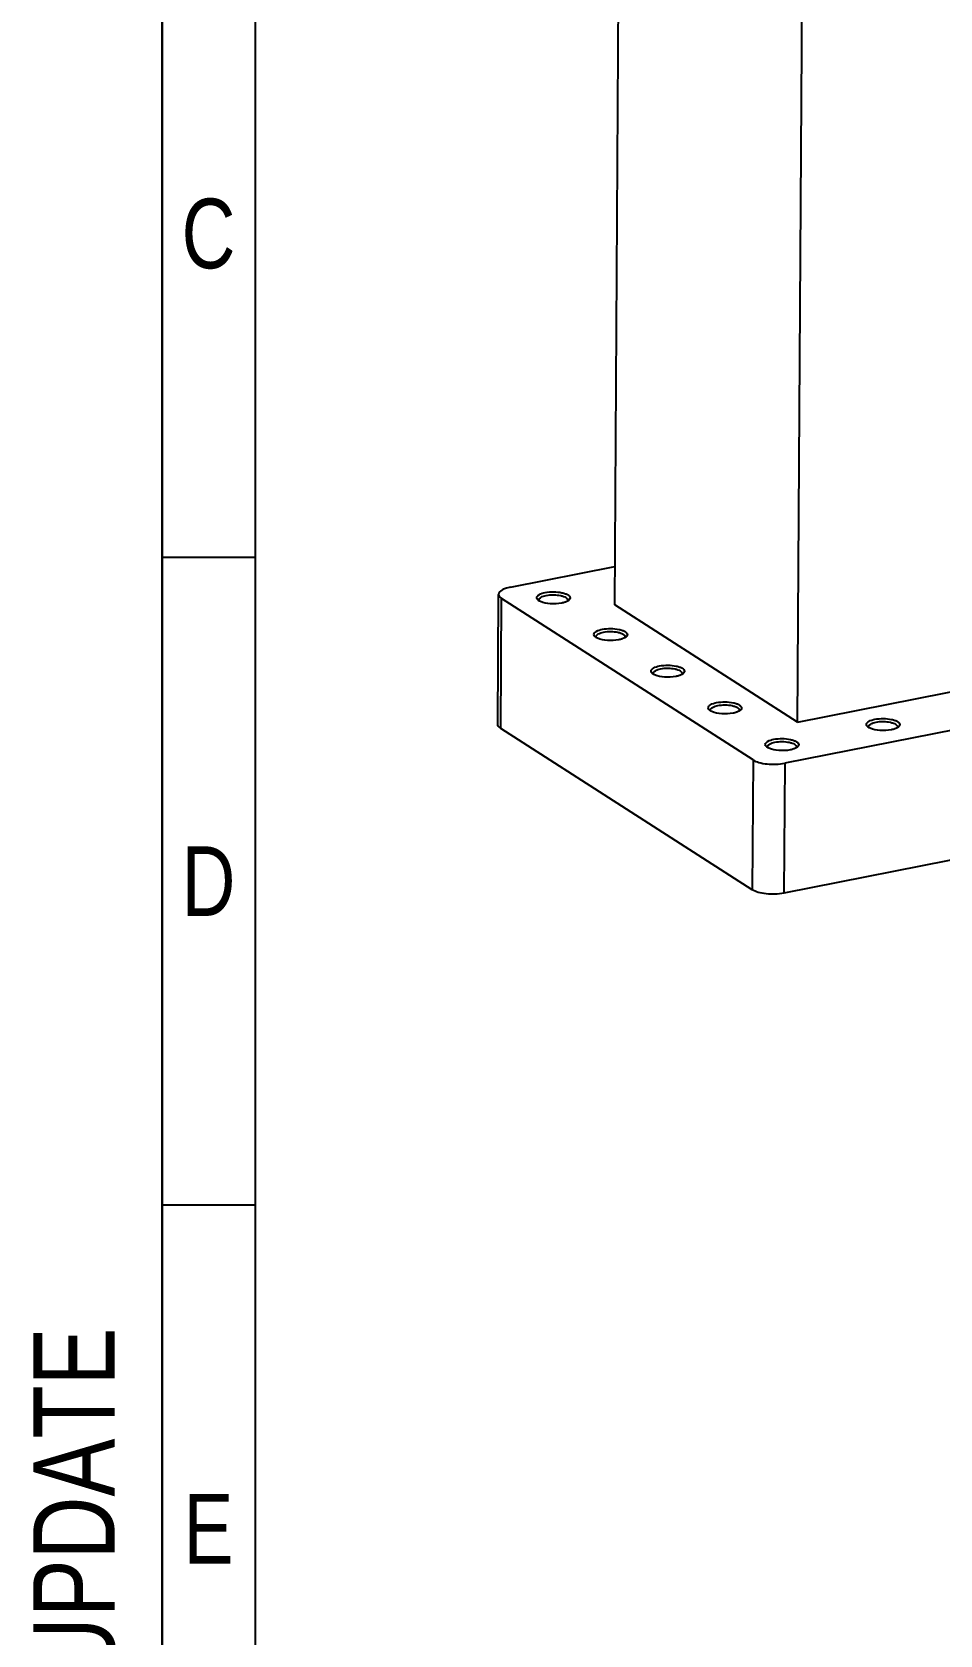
# Model space of a CAD drawing. Header units: inches. Extents: x 0.1 to 16.4, y 0 to 11.6.
# Drawn here: x 0.055 to 1.594, y 6.294 to 9.013 of the extents above; entities that cross this region are included whole.
import ezdxf

# ---------------------------------------------------------------- set-up
doc = ezdxf.new("R2010")
doc.units = ezdxf.units.IN
doc.header["$LTSCALE"] = 0.909449
doc.header["$MEASUREMENT"] = 0
doc.layers.get('0').update_dxf_attribs({"linetype": 'CONTINUOUS'})
doc.styles.get("Standard").update_dxf_attribs({"font": 'txt', "width": 0.8})

# ---------------------------------------------------------------- blocks, each defined once
blk = doc.blocks.new('*T35')
at = {"color": 2, "linetype": 'Continuous'}
for p, q in [((0, 0), (0.1575, 0)), ((0, 0), (0, -10.9843)), ((0.1575, 0), (0.1575, -10.9843)), ((0, -1.0984), (0.1575, -1.0984)), ((0, -2.1969), (0.1575, -2.1969)), ((0, -3.2953), (0.1575, -3.2953)), ((0, -4.3937), (0.1575, -4.3937)), ((0, -5.4921), (0.1575, -5.4921)), ((0, -6.5906), (0.1575, -6.5906)), ((0, -7.689), (0.1575, -7.689)), ((0, -8.7874), (0.1575, -8.7874)), ((0, -9.8858), (0.1575, -9.8858)), ((0, -10.9843), (0.1575, -10.9843))]:
    blk.add_line(p, q, dxfattribs=at)
at = {"color": 2, "linetype": 'Continuous', "char_height": 0.1181, "width": 0.188976, "attachment_point": 2, "line_spacing_factor": 0.9}
for s, insert in [('A', (0.0787, -0.4902)), ('B', (0.0787, -1.5886)), ('C', (0.0787, -2.687)), ('D', (0.0787, -3.7854)), ('E', (0.0787, -4.8839)), ('F', (0.0787, -5.9823)), ('G', (0.0787, -7.0807)), ('H', (0.0787, -8.1791)), ('J', (0.0787, -9.2776)), ('K', (0.0787, -10.376))]:
    blk.add_mtext(s, dxfattribs=dict(at, insert=insert))

msp = doc.modelspace()

# ---------------------------------------------------------------- linework, layer by layer
at = {"color": 7, "linetype": 'Continuous'}
for p, q in [((0.2756, 0.4331), (0.2756, 11.4173)), ((1.0428, 8.0413), (1.0567, 10.2891)), ((1.3528, 7.8422), (1.3667, 10.0899)), ((1.3528, 7.8422), (3.7929, 8.3259)), ((3.9698, 8.2958), (1.331, 7.7727)), ((0.8659, 8.0714), (1.0432, 8.1065)), ((3.9685, 8.0754), (1.3296, 7.5523)), ((0.8446, 7.8388), (0.8459, 8.0592)), ((0.8497, 7.8318), (0.851, 8.0521)), ((1.2773, 7.7783), (0.851, 8.0521)), ((0.9137, 8.0487), (0.9128, 8.0495)), ((0.9151, 8.0479), (0.9137, 8.0487)), ((0.9168, 8.047), (0.9151, 8.0479)), ((0.9627, 8.0476), (0.9605, 8.0465)), ((0.9651, 8.0492), (0.9627, 8.0476)), ((1.3528, 7.8422), (1.0428, 8.0413)), ((1.0106, 7.9865), (1.0097, 7.9873)), ((1.012, 7.9856), (1.0106, 7.9865)), ((1.0136, 7.9848), (1.012, 7.9856)), ((1.0596, 7.9853), (1.0574, 7.9843)), ((1.062, 7.9869), (1.0596, 7.9853)), ((1.1075, 7.9243), (1.1065, 7.925)), ((1.1089, 7.9234), (1.1075, 7.9243)), ((1.1105, 7.9226), (1.1089, 7.9234)), ((1.1565, 7.9231), (1.1543, 7.9221)), ((1.1588, 7.9247), (1.1565, 7.9231)), ((1.2044, 7.8621), (1.2034, 7.8628)), ((1.2058, 7.8612), (1.2044, 7.8621)), ((1.2074, 7.8604), (1.2058, 7.8612)), ((1.2533, 7.8609), (1.2511, 7.8598)), ((1.2557, 7.8625), (1.2533, 7.8609)), ((1.276, 7.558), (0.8497, 7.8318)), ((1.4726, 7.8338), (1.4717, 7.8346)), ((1.474, 7.8329), (1.4726, 7.8338)), ((1.4756, 7.8321), (1.474, 7.8329)), ((1.5216, 7.8326), (1.5194, 7.8316)), ((1.524, 7.8342), (1.5216, 7.8326)), ((1.2773, 7.7783), (1.276, 7.558)), ((1.3013, 7.7998), (1.3003, 7.8006)), ((1.3027, 7.799), (1.3013, 7.7998)), ((1.3043, 7.7981), (1.3027, 7.799)), ((1.3502, 7.7987), (1.348, 7.7976)), ((1.3526, 7.8003), (1.3502, 7.7987)), ((1.331, 7.7727), (1.3296, 7.5523))]:
    msp.add_line(p, q, dxfattribs=at)
for points, knots in [([(0.8659, 8.0714), (0.8631, 8.0708), (0.858, 8.0695), (0.8508, 8.0665), (0.8459, 8.0621), (0.8459, 8.0592)], [0, 0, 0, 0, 0.349583, 0.63548, 1, 1, 1, 1]), ([(0.8459, 8.0592), (0.8459, 8.0585), (0.8465, 8.0555), (0.849, 8.0534), (0.851, 8.0521)], [0, 0, 0, 0, 0.207884, 1, 1, 1, 1]), ([(0.9106, 8.0535), (0.9107, 8.0556), (0.9159, 8.0603), (0.9214, 8.0615), (0.925, 8.0622)], [0, 0, 0, 0, 0.366398, 1, 1, 1, 1]), ([(0.9128, 8.0495), (0.9124, 8.0498), (0.9113, 8.0509), (0.9106, 8.0524), (0.9106, 8.0535)], [0, 0, 0, 0, 0.294339, 1, 1, 1, 1]), ([(0.9145, 8.0497), (0.9145, 8.0506), (0.915, 8.0517), (0.9158, 8.0526), (0.9161, 8.0528)], [0, 0, 0, 0, 0.712727, 1, 1, 1, 1]), ([(0.9161, 8.0528), (0.9166, 8.0533), (0.9199, 8.0556), (0.9238, 8.0567), (0.9269, 8.0573)], [0, 0, 0, 0, 0.193413, 1, 1, 1, 1]), ([(0.925, 8.0622), (0.9297, 8.0632), (0.9392, 8.0639), (0.9507, 8.0628), (0.9589, 8.0605), (0.964, 8.0583), (0.9673, 8.0551), (0.9673, 8.053)], [0, 0, 0, 0, 0.311423, 0.621792, 0.754214, 0.862166, 1, 1, 1, 1]), ([(0.9269, 8.0573), (0.9309, 8.0581), (0.9391, 8.0587), (0.949, 8.0578), (0.956, 8.0559), (0.9605, 8.054), (0.9633, 8.0513), (0.9633, 8.0494)], [0, 0, 0, 0, 0.310792, 0.620776, 0.753261, 0.861478, 1, 1, 1, 1]), ([(0.9673, 8.053), (0.9673, 8.0527), (0.967, 8.0512), (0.966, 8.0499), (0.9651, 8.0492)], [0, 0, 0, 0, 0.221456, 1, 1, 1, 1]), ([(0.9529, 8.0443), (0.9466, 8.043), (0.9343, 8.0426), (0.922, 8.0446), (0.9168, 8.047)], [0, 0, 0, 0, 0.530154, 1, 1, 1, 1]), ([(0.9605, 8.0465), (0.9599, 8.0463), (0.9575, 8.0454), (0.9549, 8.0447), (0.9529, 8.0443)], [0, 0, 0, 0, 0.228378, 1, 1, 1, 1]), ([(1.0075, 7.9913), (1.0075, 7.9934), (1.0128, 7.998), (1.0183, 7.9993), (1.0219, 8)], [0, 0, 0, 0, 0.366398, 1, 1, 1, 1]), ([(1.0129, 7.9906), (1.0135, 7.9911), (1.0167, 7.9934), (1.0207, 7.9945), (1.0238, 7.9951)], [0, 0, 0, 0, 0.193413, 1, 1, 1, 1]), ([(1.0219, 8), (1.0265, 8.0009), (1.0361, 8.0016), (1.0476, 8.0006), (1.0558, 7.9983), (1.0609, 7.9961), (1.0642, 7.9929), (1.0642, 7.9908)], [0, 0, 0, 0, 0.311423, 0.621792, 0.754214, 0.862166, 1, 1, 1, 1]), ([(1.0238, 7.9951), (1.0278, 7.9959), (1.036, 7.9965), (1.0459, 7.9956), (1.0529, 7.9937), (1.0573, 7.9918), (1.0602, 7.989), (1.0602, 7.9872)], [0, 0, 0, 0, 0.310792, 0.620776, 0.753261, 0.861478, 1, 1, 1, 1]), ([(1.0097, 7.9873), (1.0093, 7.9876), (1.0082, 7.9886), (1.0075, 7.9902), (1.0075, 7.9913)], [0, 0, 0, 0, 0.294339, 1, 1, 1, 1]), ([(1.0114, 7.9875), (1.0114, 7.9883), (1.0119, 7.9895), (1.0127, 7.9903), (1.0129, 7.9906)], [0, 0, 0, 0, 0.712727, 1, 1, 1, 1]), ([(1.0498, 7.9821), (1.0434, 7.9808), (1.0312, 7.9804), (1.0189, 7.9824), (1.0136, 7.9848)], [0, 0, 0, 0, 0.530154, 1, 1, 1, 1]), ([(1.0574, 7.9843), (1.0568, 7.9841), (1.0543, 7.9831), (1.0518, 7.9825), (1.0498, 7.9821)], [0, 0, 0, 0, 0.228378, 1, 1, 1, 1]), ([(1.0642, 7.9908), (1.0642, 7.9905), (1.0639, 7.989), (1.0629, 7.9877), (1.062, 7.9869)], [0, 0, 0, 0, 0.221456, 1, 1, 1, 1]), ([(1.1188, 7.9378), (1.1234, 7.9387), (1.133, 7.9394), (1.1445, 7.9384), (1.1527, 7.9361), (1.1578, 7.9339), (1.1611, 7.9307), (1.1611, 7.9286)], [0, 0, 0, 0, 0.311423, 0.621792, 0.754214, 0.862166, 1, 1, 1, 1]), ([(1.1065, 7.925), (1.1062, 7.9253), (1.1051, 7.9264), (1.1043, 7.928), (1.1044, 7.9291)], [0, 0, 0, 0, 0.294339, 1, 1, 1, 1]), ([(1.1044, 7.9291), (1.1044, 7.9312), (1.1097, 7.9358), (1.1151, 7.9371), (1.1188, 7.9378)], [0, 0, 0, 0, 0.366398, 1, 1, 1, 1]), ([(1.1083, 7.9253), (1.1083, 7.9261), (1.1088, 7.9273), (1.1096, 7.9281), (1.1098, 7.9283)], [0, 0, 0, 0, 0.712727, 1, 1, 1, 1]), ([(1.1098, 7.9283), (1.1104, 7.9289), (1.1136, 7.9312), (1.1176, 7.9322), (1.1207, 7.9329)], [0, 0, 0, 0, 0.193413, 1, 1, 1, 1]), ([(1.1467, 7.9199), (1.1403, 7.9186), (1.1281, 7.9182), (1.1157, 7.9202), (1.1105, 7.9226)], [0, 0, 0, 0, 0.530154, 1, 1, 1, 1]), ([(1.1207, 7.9329), (1.1247, 7.9337), (1.1329, 7.9343), (1.1428, 7.9334), (1.1498, 7.9314), (1.1542, 7.9295), (1.1571, 7.9268), (1.1571, 7.925)], [0, 0, 0, 0, 0.310792, 0.620776, 0.753261, 0.861478, 1, 1, 1, 1]), ([(1.1543, 7.9221), (1.1537, 7.9218), (1.1512, 7.9209), (1.1487, 7.9203), (1.1467, 7.9199)], [0, 0, 0, 0, 0.228378, 1, 1, 1, 1]), ([(1.1611, 7.9286), (1.161, 7.9282), (1.1608, 7.9267), (1.1597, 7.9255), (1.1588, 7.9247)], [0, 0, 0, 0, 0.221456, 1, 1, 1, 1]), ([(1.2034, 7.8628), (1.2031, 7.8631), (1.202, 7.8642), (1.2012, 7.8657), (1.2013, 7.8668)], [0, 0, 0, 0, 0.294339, 1, 1, 1, 1]), ([(1.2013, 7.8668), (1.2013, 7.869), (1.2065, 7.8736), (1.212, 7.8748), (1.2156, 7.8755)], [0, 0, 0, 0, 0.366398, 1, 1, 1, 1]), ([(1.2052, 7.8631), (1.2052, 7.8639), (1.2057, 7.865), (1.2065, 7.8659), (1.2067, 7.8661)], [0, 0, 0, 0, 0.712727, 1, 1, 1, 1]), ([(1.2067, 7.8661), (1.2073, 7.8666), (1.2105, 7.869), (1.2144, 7.87), (1.2176, 7.8706)], [0, 0, 0, 0, 0.193413, 1, 1, 1, 1]), ([(1.2435, 7.8576), (1.2372, 7.8564), (1.2249, 7.8559), (1.2126, 7.858), (1.2074, 7.8604)], [0, 0, 0, 0, 0.530154, 1, 1, 1, 1]), ([(1.2156, 7.8755), (1.2203, 7.8765), (1.2299, 7.8772), (1.2414, 7.8762), (1.2496, 7.8739), (1.2547, 7.8716), (1.258, 7.8684), (1.2579, 7.8663)], [0, 0, 0, 0, 0.311423, 0.621792, 0.754214, 0.862166, 1, 1, 1, 1]), ([(1.2176, 7.8706), (1.2216, 7.8714), (1.2298, 7.872), (1.2396, 7.8712), (1.2467, 7.8692), (1.2511, 7.8673), (1.254, 7.8646), (1.254, 7.8628)], [0, 0, 0, 0, 0.310792, 0.620776, 0.753261, 0.861478, 1, 1, 1, 1]), ([(1.2511, 7.8598), (1.2506, 7.8596), (1.2481, 7.8587), (1.2455, 7.858), (1.2435, 7.8576)], [0, 0, 0, 0, 0.228378, 1, 1, 1, 1]), ([(1.2579, 7.8663), (1.2579, 7.866), (1.2577, 7.8645), (1.2566, 7.8632), (1.2557, 7.8625)], [0, 0, 0, 0, 0.221456, 1, 1, 1, 1]), ([(0.8497, 7.8318), (0.8489, 7.8323), (0.8465, 7.8339), (0.8446, 7.8368), (0.8446, 7.8388)], [0, 0, 0, 0, 0.311163, 1, 1, 1, 1]), ([(1.4695, 7.8386), (1.4695, 7.8407), (1.4748, 7.8453), (1.4803, 7.8466), (1.4839, 7.8473)], [0, 0, 0, 0, 0.366398, 1, 1, 1, 1]), ([(1.4717, 7.8346), (1.4713, 7.8349), (1.4702, 7.8359), (1.4695, 7.8375), (1.4695, 7.8386)], [0, 0, 0, 0, 0.294339, 1, 1, 1, 1]), ([(1.4734, 7.8348), (1.4734, 7.8356), (1.4739, 7.8368), (1.4747, 7.8376), (1.4749, 7.8379)], [0, 0, 0, 0, 0.712727, 1, 1, 1, 1]), ([(1.4749, 7.8379), (1.4755, 7.8384), (1.4787, 7.8407), (1.4827, 7.8418), (1.4858, 7.8424)], [0, 0, 0, 0, 0.193413, 1, 1, 1, 1]), ([(1.5118, 7.8294), (1.5054, 7.8281), (1.4932, 7.8277), (1.4809, 7.8297), (1.4756, 7.8321)], [0, 0, 0, 0, 0.530154, 1, 1, 1, 1]), ([(1.4839, 7.8473), (1.4885, 7.8482), (1.4981, 7.8489), (1.5096, 7.8479), (1.5178, 7.8456), (1.5229, 7.8434), (1.5262, 7.8402), (1.5262, 7.8381)], [0, 0, 0, 0, 0.311423, 0.621792, 0.754214, 0.862166, 1, 1, 1, 1]), ([(1.4858, 7.8424), (1.4898, 7.8432), (1.498, 7.8438), (1.5079, 7.8429), (1.5149, 7.8409), (1.5193, 7.839), (1.5222, 7.8363), (1.5222, 7.8345)], [0, 0, 0, 0, 0.310792, 0.620776, 0.753261, 0.861478, 1, 1, 1, 1]), ([(1.5194, 7.8316), (1.5188, 7.8314), (1.5164, 7.8304), (1.5138, 7.8298), (1.5118, 7.8294)], [0, 0, 0, 0, 0.228378, 1, 1, 1, 1]), ([(1.5262, 7.8381), (1.5262, 7.8378), (1.5259, 7.8362), (1.5249, 7.835), (1.524, 7.8342)], [0, 0, 0, 0, 0.221456, 1, 1, 1, 1]), ([(1.2981, 7.8046), (1.2982, 7.8067), (1.3034, 7.8114), (1.3089, 7.8126), (1.3125, 7.8133)], [0, 0, 0, 0, 0.366398, 1, 1, 1, 1]), ([(1.3003, 7.8006), (1.3, 7.8009), (1.2989, 7.802), (1.2981, 7.8035), (1.2981, 7.8046)], [0, 0, 0, 0, 0.294339, 1, 1, 1, 1]), ([(1.302, 7.8008), (1.3021, 7.8017), (1.3026, 7.8028), (1.3034, 7.8037), (1.3036, 7.8039)], [0, 0, 0, 0, 0.712727, 1, 1, 1, 1]), ([(1.3036, 7.8039), (1.3041, 7.8044), (1.3074, 7.8067), (1.3113, 7.8078), (1.3144, 7.8084)], [0, 0, 0, 0, 0.193413, 1, 1, 1, 1]), ([(1.3125, 7.8133), (1.3172, 7.8142), (1.3267, 7.815), (1.3382, 7.8139), (1.3464, 7.8116), (1.3516, 7.8094), (1.3549, 7.8062), (1.3548, 7.8041)], [0, 0, 0, 0, 0.311423, 0.621792, 0.754214, 0.862166, 1, 1, 1, 1]), ([(1.3144, 7.8084), (1.3184, 7.8092), (1.3266, 7.8098), (1.3365, 7.8089), (1.3436, 7.807), (1.348, 7.8051), (1.3509, 7.8024), (1.3509, 7.8005)], [0, 0, 0, 0, 0.310792, 0.620776, 0.753261, 0.861478, 1, 1, 1, 1]), ([(1.3548, 7.8041), (1.3548, 7.8038), (1.3546, 7.8023), (1.3535, 7.801), (1.3526, 7.8003)], [0, 0, 0, 0, 0.221456, 1, 1, 1, 1]), ([(1.2773, 7.7783), (1.2804, 7.7764), (1.2883, 7.7734), (1.3062, 7.7703), (1.3212, 7.7707), (1.331, 7.7727)], [0, 0, 0, 0, 0.19878, 0.45352, 1, 1, 1, 1]), ([(1.3404, 7.7954), (1.3341, 7.7941), (1.3218, 7.7937), (1.3095, 7.7957), (1.3043, 7.7981)], [0, 0, 0, 0, 0.530154, 1, 1, 1, 1]), ([(1.348, 7.7976), (1.3475, 7.7974), (1.345, 7.7965), (1.3424, 7.7958), (1.3404, 7.7954)], [0, 0, 0, 0, 0.228378, 1, 1, 1, 1]), ([(1.3296, 7.5523), (1.3198, 7.5504), (1.3049, 7.55), (1.2869, 7.5531), (1.279, 7.556), (1.276, 7.558)], [0, 0, 0, 0, 0.54648, 0.80122, 1, 1, 1, 1])]:
    msp.add_open_spline(points, degree=3, knots=knots, dxfattribs=at)
for points in [[(0.9151, 8.0479), (0.9147, 8.0484), (0.9145, 8.0491), (0.9145, 8.0497)], [(0.9633, 8.0494), (0.9633, 8.0488), (0.9631, 8.0481), (0.9628, 8.0476)], [(1.0119, 7.9857), (1.0116, 7.9862), (1.0114, 7.9869), (1.0114, 7.9875)], [(1.0602, 7.9872), (1.0602, 7.9866), (1.06, 7.9859), (1.0597, 7.9854)], [(1.1088, 7.9234), (1.1085, 7.924), (1.1083, 7.9246), (1.1083, 7.9253)], [(1.1571, 7.925), (1.1571, 7.9243), (1.1569, 7.9237), (1.1565, 7.9231)], [(1.2057, 7.8612), (1.2054, 7.8618), (1.2052, 7.8624), (1.2052, 7.8631)], [(1.254, 7.8628), (1.254, 7.8621), (1.2538, 7.8615), (1.2534, 7.8609)], [(1.4739, 7.833), (1.4736, 7.8335), (1.4734, 7.8342), (1.4734, 7.8348)], [(1.5222, 7.8345), (1.5222, 7.8339), (1.522, 7.8332), (1.5217, 7.8327)], [(1.3026, 7.799), (1.3023, 7.7995), (1.302, 7.8002), (1.302, 7.8008)], [(1.3509, 7.8005), (1.3509, 7.7999), (1.3506, 7.7992), (1.3503, 7.7987)]]:
    msp.add_open_spline(points, degree=3, dxfattribs=at)

# ---------------------------------------------------------------- block references
msp.add_blockref('*T35', (0.2756, 11.4173))

# ---------------------------------------------------------------- texts
at = {"color": 2, "linetype": 'Continuous', "insert": (0.0573, 5.7918), "char_height": 0.137795, "width": 2.425197, "attachment_point": 2, "rotation": 90, "line_spacing_factor": 0.9}
msp.add_mtext('DO NOT MANUALLY UPDATE', dxfattribs=at)

doc.saveas('drawing.dxf')
